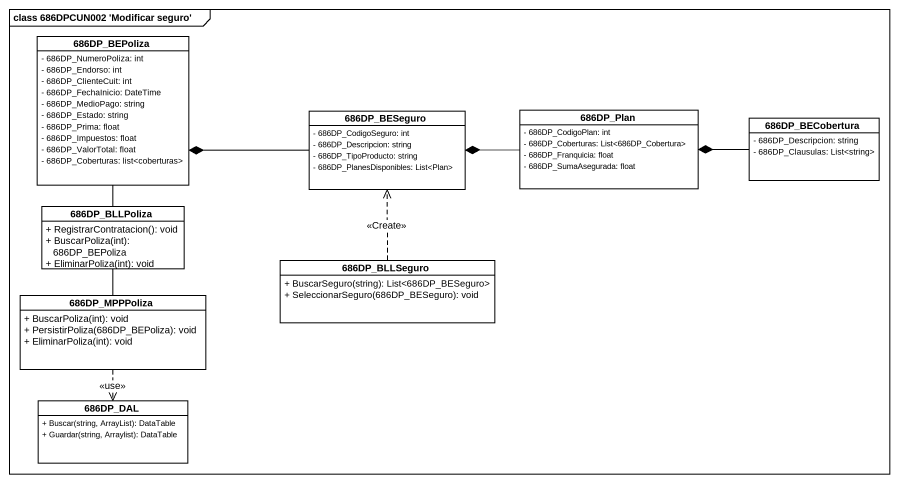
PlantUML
@startuml
mainframe class 686DPCUN002 'Modificar seguro'
hide circle
hide empty members
skinparam classAttributeIconSize 0
class "686DP_BEPoliza" as c686DP_BEPoliza {
  - 686DP_NumeroPoliza: int
  - 686DP_Endorso: int
  - 686DP_ClienteCuit: int
  - 686DP_FechaInicio: DateTime
  - 686DP_MedioPago: string
  - 686DP_Estado: string
  - 686DP_Prima: float
  - 686DP_Impuestos: float
  - 686DP_ValorTotal: float
  - 686DP_Coberturas: list<coberturas>
}
class "686DP_BESeguro" as c686DP_BESeguro {
  - 686DP_CodigoSeguro: int
  - 686DP_Descripcion: string
  - 686DP_TipoProducto: string
  - 686DP_PlanesDisponibles: List<Plan>
}
class "686DP_Plan" as c686DP_Plan {
  - 686DP_CodigoPlan: int
  - 686DP_Coberturas: List<686DP_Cobertura>
  - 686DP_Franquicia: float
  - 686DP_SumaAsegurada: float
}
class "686DP_BECobertura" as c686DP_BECobertura {
  - 686DP_Descripcion: string
  - 686DP_Clausulas: List<string>
}
class "686DP_BLLPoliza" as c686DP_BLLPoliza {
  + RegistrarContratacion(): void
  + BuscarPoliza(int): 686DP_BEPoliza
  + EliminarPoliza(int): void
}
class "686DP_BLLSeguro" as c686DP_BLLSeguro {
  + BuscarSeguro(string): List<686DP_BESeguro>
  + SeleccionarSeguro(686DP_BESeguro): void
}
class "686DP_MPPPoliza" as c686DP_MPPPoliza {
  + BuscarPoliza(int): void
  + PersistirPoliza(686DP_BEPoliza): void
  + EliminarPoliza(int): void
}
class "686DP_DAL" as c686DP_DAL {
  + Buscar(string, ArrayList): DataTable
  + Guardar(string, Arraylist): DataTable
}
c686DP_BESeguro -left-* c686DP_BEPoliza
c686DP_Plan -left-* c686DP_BESeguro
c686DP_BECobertura -left-* c686DP_Plan
c686DP_BLLPoliza -up- c686DP_BEPoliza
c686DP_BLLPoliza -- c686DP_MPPPoliza
c686DP_BLLSeguro .up.> c686DP_BESeguro : <<Create>>
c686DP_MPPPoliza ..> c686DP_DAL : <<use>>
@enduml
